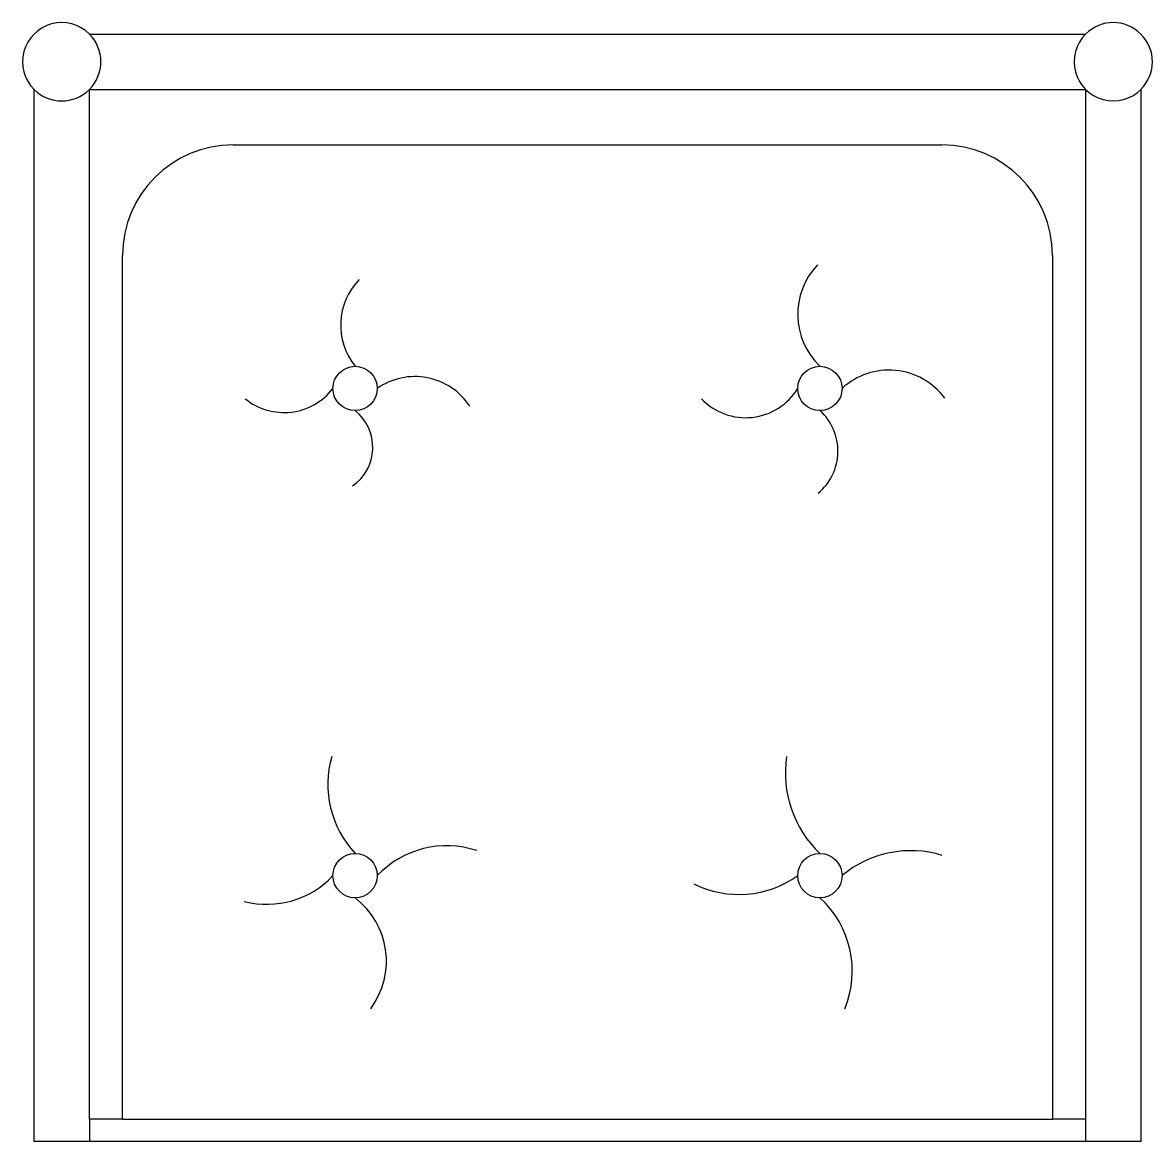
# Model space of a CAD drawing. Extents: x 2.753 to 3.263, y 9.937 to 10.442.
import ezdxf

# ---------------------------------------------------------------- set-up
doc = ezdxf.new("R2010")
doc.units = 0
doc.layers.get('0').update_dxf_attribs({"linetype": 'CONTINUOUS'})

msp = doc.modelspace()

# ---------------------------------------------------------------- linework, layer by layer
at = {"color": 0}
for p, q in [((2.783085777971074, 10.43687364779088), (3.233085777971074, 10.43687364779088)), ((2.758085777971074, 9.936873647790879), (2.758085777971074, 10.41187364779088)), ((2.783085777971074, 10.41187364779088), (3.233085777971074, 10.41187364779088)), ((2.783085777971074, 9.946873647790879), (2.783085777971074, 10.41187364779088)), ((3.233085777971074, 10.41187364779088), (3.233085777971074, 9.946873647790877)), ((3.258085777971074, 10.41187364779088), (3.258085777971074, 9.936873647790879)), ((2.848085777971074, 10.38687364779088), (3.168085777971074, 10.38687364779088)), ((2.798085777971074, 9.946873647790879), (2.798085777971074, 10.33687364779088)), ((3.218085777971074, 10.33687364779088), (3.218085777971074, 9.946873647790879)), ((2.783085777971074, 9.946873647790879), (2.783085777971074, 9.936873647790879)), ((2.798085777971074, 9.946873647790879), (2.783085777971074, 9.946873647790879)), ((2.798085777971074, 9.946873647790879), (3.218085777971074, 9.946873647790879)), ((3.233085777971074, 9.946873647790879), (3.218085777971074, 9.946873647790879)), ((3.233085777971074, 9.946873647790879), (3.233085777971074, 9.936873647790879)), ((2.783085777971074, 9.936873647790879), (2.758085777971074, 9.936873647790879)), ((3.233085777971074, 9.936873647790879), (2.783085777971074, 9.936873647790879)), ((3.258085777971074, 9.936873647790879), (3.233085777971074, 9.936873647790879))]:
    msp.add_line(p, q, dxfattribs=at)
for centre in [(2.903085777971074, 10.27687364779088), (3.113085777971074, 10.27687364779088), (2.903085777971074, 10.05687364779088), (3.113085777971074, 10.05687364779088)]:
    msp.add_circle(centre, 0.01, dxfattribs=at)
for centre, radius, start, end in [((2.770585777971074, 10.42437364779088), 0.0176776695296633, 44.99999999999898, 224.999999999999), ((3.245585777971074, 10.42437364779088), 0.0176776695296643, 314.9999999999969, 134.9999999999959), ((2.770585777971074, 10.42437364779088), 0.017677669529663, 224.999999999999, 44.99999999999898), ((3.245585777971074, 10.42437364779088), 0.0176776695296639, 134.9999999999949, 314.9999999999959), ((2.848085777971074, 10.33687364779088), 0.05, 90, 180), ((3.168085777971074, 10.33687364779088), 0.05, 5.09e-14, 89.99999999999974), ((3.135534043120217, 10.31033355446593), 0.0324698603232006, 136.4763202009819, 226.26237678646), ((2.926182912390439, 10.30537971445117), 0.0295964883325948, 135.8348344436318, 218.7026782446901), ((3.144291286835633, 10.25386209106004), 0.0312922570196126, 36.55004648392867, 132.6610516494046), ((2.930095294183729, 10.25243404230828), 0.0297761306743137, 33.39296228059518, 124.837207359854), ((2.871008930398055, 10.29380173135649), 0.0278199067569688, 230.9054971957365, 322.5197336125237), ((3.079543024934952, 10.29123339854256), 0.0275765056192782, 223.5924777279276, 328.6191655382616), ((2.889862286036177, 10.25025664430512), 0.0212364202208851, 304.8125556093008, 51.4879001256822), ((3.096564932467626, 10.24857927981487), 0.0246499946407777, 309.5755114486814, 47.91618468331296), ((2.936663706879651, 10.09813956130885), 0.0458806566856108, 164.065303594501, 222.9579767858542), ((3.147413008720156, 10.10314937874092), 0.049942841597777, 171.2629353008359, 226.580847381351), ((2.944492956950351, 10.02705639482444), 0.0433068062306705, 71.61779223907024, 136.487569225136), ((3.154161997753699, 10.0196646188232), 0.0484793076754956, 73.02255189012102, 129.8679419668952), ((2.863324059984193, 10.08462022761876), 0.040689464848723, 255.3979118562898, 317.0068702265049), ((3.076548339558132, 10.09407740846542), 0.0456985278302174, 243.4323803186276, 305.5002590832283), ((2.881219119457846, 10.01822557081236), 0.0360397429111421, 323.5319419039122, 52.64603502184979), ((3.082887716786673, 10.01376944006497), 0.0448086093117951, 337.7524075957078, 47.62854872412673)]:
    msp.add_arc(centre, radius, start, end, dxfattribs=at)

doc.saveas('drawing.dxf')
